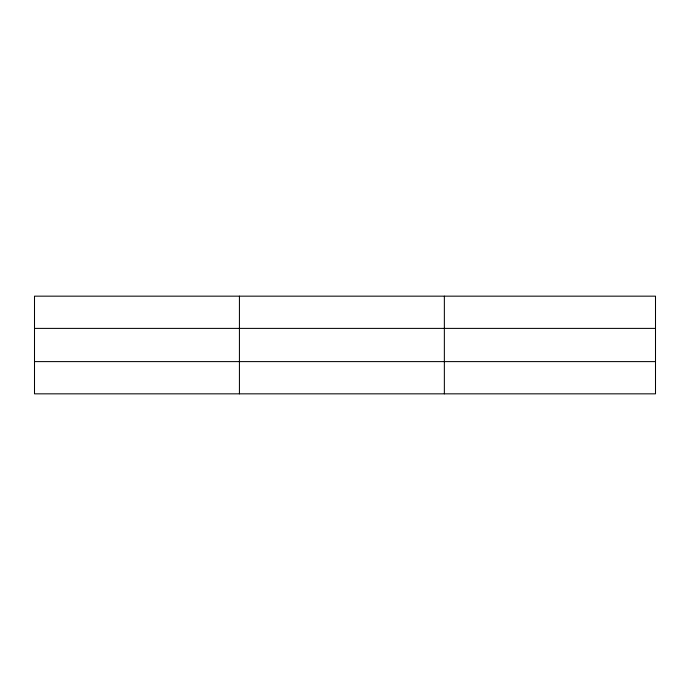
<?xml version="1.0" encoding="UTF-8"?>
<svg xmlns="http://www.w3.org/2000/svg" width="690" height="690" viewBox="0 0 690 690"><rect width="100%" height="100%" fill="white"/><g stroke="black" fill="none" stroke-linecap="round" stroke-linejoin="round"><path stroke-width="1.03" d="M239.43 296.165L239.43 393.835M444.36 296.165L444.36 393.835M655.5 361.603L655.5 393.835L34.5 393.835L34.5 296.165L655.5 296.165L655.5 361.603L34.5 361.603M34.5 328.397L655.5 328.397"/></g></svg>
